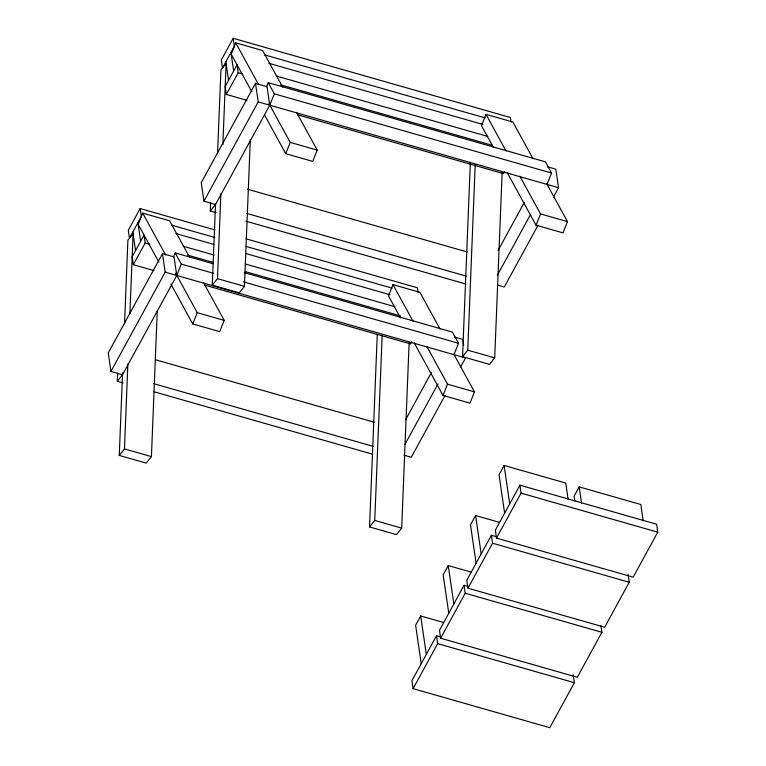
<?xml version="1.0" encoding="UTF-8"?>
<svg xmlns="http://www.w3.org/2000/svg" width="766" height="766" viewBox="0 0 766 766"><rect width="100%" height="100%" fill="white"/><g stroke="black" fill="none" stroke-linecap="round" stroke-linejoin="round"><path stroke-width="1.15" d="M123.048 382.914L117.303 381.267L117.619 373.214M216.06 212.651L210.315 211.014L210.631 202.961M157.269 310.737L151.419 456.622L146.22 463.124L119.266 455.425L122.57 372.918M124.542 323.894L127.893 240.189L133.093 233.678L129.885 313.801M119.266 455.425L124.465 448.924L127.865 364.022M250.329 139.278L244.431 286.36L239.231 292.871L212.278 285.163L215.533 203.852M217.554 153.631L220.905 69.926L226.104 63.415L222.849 144.736M212.278 285.163L217.477 278.661L220.876 193.76M409.13 342.785L401.69 528.128L396.491 534.639L369.538 526.931L377.265 334.416M369.538 526.931L374.737 520.43L382.177 335.087M502.142 172.522L494.702 357.875L489.503 364.377L462.549 356.678L470.324 162.957M462.549 356.678L467.748 350.167L475.188 164.824M189.738 257.491L169.64 220.809L142.687 213.111L138.177 224.371L158.859 262.096M282.75 87.238L262.652 50.556L235.698 42.848L231.188 54.108L251.87 91.834M173.537 257.003L175.175 252.904L213.13 263.753M175.175 252.904L181.303 264.098L176.793 275.358L122.503 374.746L117.303 381.267M266.549 86.74L268.186 82.642L545.411 161.856L551.539 173.049L547.039 184.309M269.804 105.095L274.314 93.835L268.186 82.642M203.526 282.644L224.199 320.37L219.689 331.63L192.745 323.932L197.245 312.672L175.998 273.893M296.538 112.382L317.21 150.117L312.7 161.377L285.747 153.669L290.257 142.409L269.01 103.64M440.019 329.007L419.921 292.325L392.968 284.617L388.458 295.877L400.522 317.89M533.031 158.744L512.923 122.062L485.979 114.364L481.469 125.614L493.534 147.627M454.027 354.572L458.528 343.312L452.4 332.118L244.191 272.629M453.798 354.151L474.48 391.886L469.97 403.146L443.016 395.438L447.526 384.187L426.844 346.452M546.809 183.897L567.491 221.623L562.981 232.883L536.028 225.185L540.537 213.925L519.855 176.19M140.168 208.563L128.305 230.279L129.464 238.226L141.327 216.5L140.168 208.563L214.94 229.924M233.18 38.3L221.317 60.016L222.475 67.963L234.339 46.247L233.18 38.3L510.415 117.514L511.075 122.053M133.322 264.701L145.195 242.985L144.037 235.038L132.164 256.754L133.322 264.701L154.033 270.618M226.334 94.438L238.207 72.722L237.048 64.775L225.175 86.501L226.334 94.438L247.045 100.356M175.682 273.318L176.793 275.358L174.035 256.926L162.488 253.623L108.245 352.906L110.946 371.443L122.503 374.746M255.49 83.36L201.257 182.653L203.957 201.18L215.514 204.484L269.747 105.201L267.047 86.663L255.49 83.36L258.199 101.897L203.957 201.18M110.946 371.443L165.188 272.16L162.488 253.623M411.687 341.847L410.557 343.915L204.646 285.076M504.698 171.584L503.568 173.652L297.658 114.823M405.587 419.749L431.287 372.716M498.034 250.53L524.298 202.454M404.869 444.548L437.98 383.938M497.306 275.339L530.426 214.719M444.969 395.601L411.285 457.254L403.931 455.157M460.385 367.383L465.517 357.971L165.188 272.16M537.981 225.338L504.296 287.001L497.996 285.201M553.397 197.121L558.529 187.708L555.829 169.181L547.431 166.777M443.524 622.499L420.706 615.979L415.622 625.286L421.223 663.682M471.071 572.087L448.254 565.567L443.169 574.873L448.771 613.269M499.537 522.374L475.581 515.537L470.496 524.844L476.098 563.23M568.094 499.336L565.72 483.049L504.114 465.45L499.02 474.757L504.622 513.143M441.101 637.025L436.505 635.713L411.926 680.696L413.085 688.644L549.777 727.7L574.356 682.707L573.198 674.769M468.639 586.603L464.043 585.291L439.473 630.284L440.632 638.222L577.315 677.278L601.894 632.295L600.908 625.487M497.124 536.899L491.379 535.262L466.8 580.255L467.959 588.192L604.652 627.249L629.231 582.265L628.072 574.318M519.903 485.175L495.334 530.168L496.492 538.105L633.176 577.162L657.755 532.178L656.596 524.231L519.903 485.175L521.062 493.122L496.492 538.105M413.085 688.644L437.664 643.651L436.505 635.713M440.632 638.222L465.211 593.238L464.043 585.291M467.959 588.192L492.538 543.209L491.379 535.262M643.172 520.794L640.797 504.507L579.192 486.898L574.107 496.205L574.787 500.859M210.315 211.014L215.514 204.484M264.251 54.788L485.117 117.897M268.914 63.291L482.877 124.427M276.153 75.949L487.818 136.434M238.207 72.722L242.803 74.034M280.768 84.882L492.423 145.358M274.314 93.835L551.539 173.049M258.199 101.897L558.529 187.708M290.257 142.409L317.21 150.117M540.537 213.925L567.491 221.623M247.514 189.202L467.231 251.985M246.566 213.36L466.283 276.143M245.972 221.202L465.69 283.975M246.001 238.8L417.403 287.777L418.064 292.315M171.239 225.051L214.949 237.537M246.01 246.413L392.106 288.16M175.902 233.553L213.858 244.402M246.068 253.603L389.865 294.69M183.141 246.212L214.202 255.088M245.264 263.964L394.806 306.687M145.195 242.985L149.791 244.297M187.756 255.145L213.063 262.374M245.273 271.576L400.57 315.946M454.42 337.04L462.817 339.434L463.66 345.227M181.303 264.098L213.513 273.299M243.416 281.85L458.528 343.312M217.477 278.661L244.431 286.36M467.748 350.167L494.702 357.875M197.245 312.672L224.199 320.37M447.526 384.187L474.48 391.886M155.661 359.79L374.22 422.248M153.554 383.622L373.272 446.396M521.062 493.122L657.755 532.178M154.11 391.79L372.678 454.238M492.538 543.209L629.231 582.265M124.465 448.924L151.419 456.622M374.737 520.43L401.69 528.128M465.211 593.238L601.894 632.295M437.664 643.651L574.356 682.707M485.979 114.364L506.077 151.046M507.312 172.781L536.028 225.185M392.968 284.617L413.065 321.299M414.301 343.044L443.016 395.438M235.698 42.848L258.669 84.767M264.5 114.89L285.747 153.669M142.687 213.111L165.657 255.03M170.914 284.109L192.745 323.932M579.192 486.898L581.566 503.185M504.114 465.45L509.706 503.837M475.581 515.537L481.182 553.923M448.254 565.567L453.855 603.953M420.706 615.979L426.308 654.375M230.949 52.452L233.649 70.979M225.865 61.759L228.565 80.296M137.937 222.705L140.647 241.242M132.853 232.021L135.553 250.549"/></g></svg>
